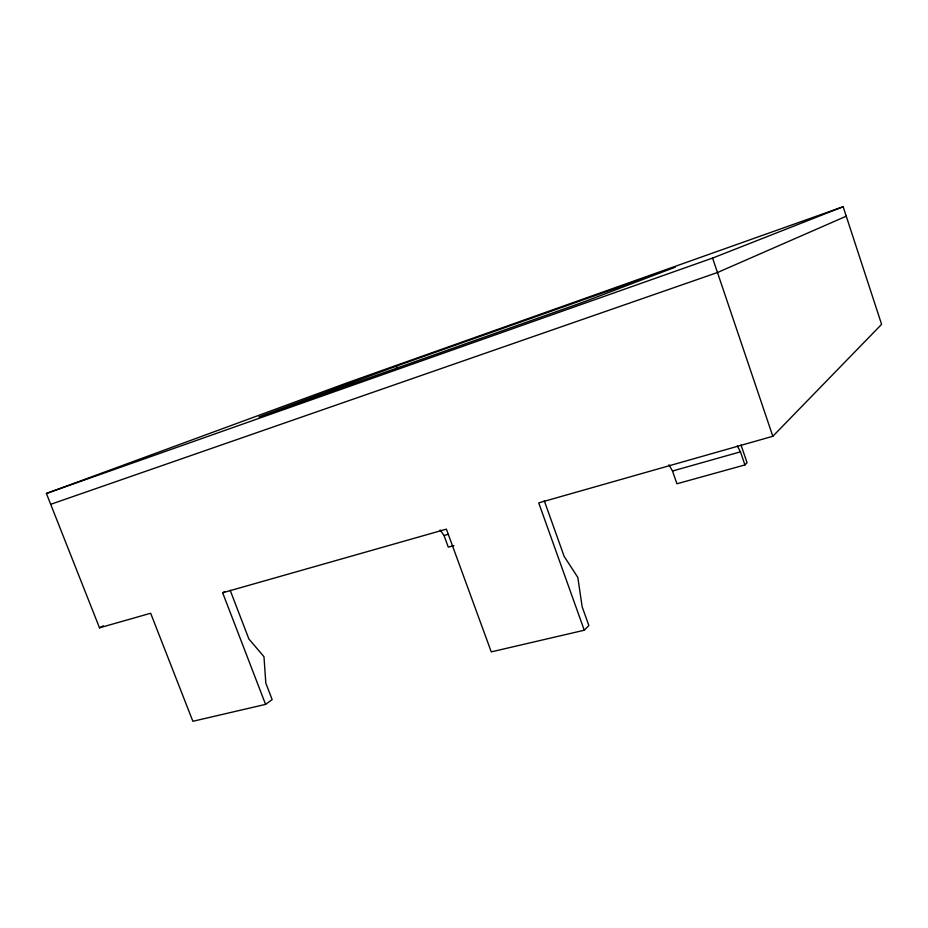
<?xml version="1.0" encoding="UTF-8"?>
<svg xmlns="http://www.w3.org/2000/svg" width="928" height="928" viewBox="0 0 928 928"><rect width="100%" height="100%" fill="white"/><g stroke="black" fill="none" stroke-linecap="round" stroke-linejoin="round"><path stroke-width="1.39" d="M584.28 630.228L538.716 502.872L772.827 436.276L881.6 324.336L843.146 206.712L346.782 382.974L46.4 493.464L99.493 627.815L150.661 613.257L192.873 721.288L265.57 704.375L222.65 592.772L446.391 529.134L491.26 651.874L584.28 630.228L588.851 625.53L582.146 606.75L577.808 577.378L564.154 556.394L544.237 500.644M668.96 464.789L672.498 471.018L676.93 483.778L744.929 464.928L747.063 462.724L741.031 445.011M265.57 704.375L272.159 699.619L265.826 683.136L263.97 656.699L248.866 638.951L230.156 590.243M222.65 592.772L224.982 591.484M99.493 627.815L103.333 625.797M846.243 216.201L717.472 272.519L50.692 504.322M46.4 493.464L712.588 258.077L843.146 206.712M395.525 366.421L258.947 416.927L582.633 302.366L675.306 267.148L395.525 366.421L397.88 367.65M440.127 529.969L444.025 535.502L448.212 534.319M672.498 471.018L740.463 451.832L744.929 464.928M453.873 545.618L448.294 547.16L444.025 535.502M737.308 445.892L740.463 451.832M712.588 258.077L772.827 436.276"/></g></svg>
